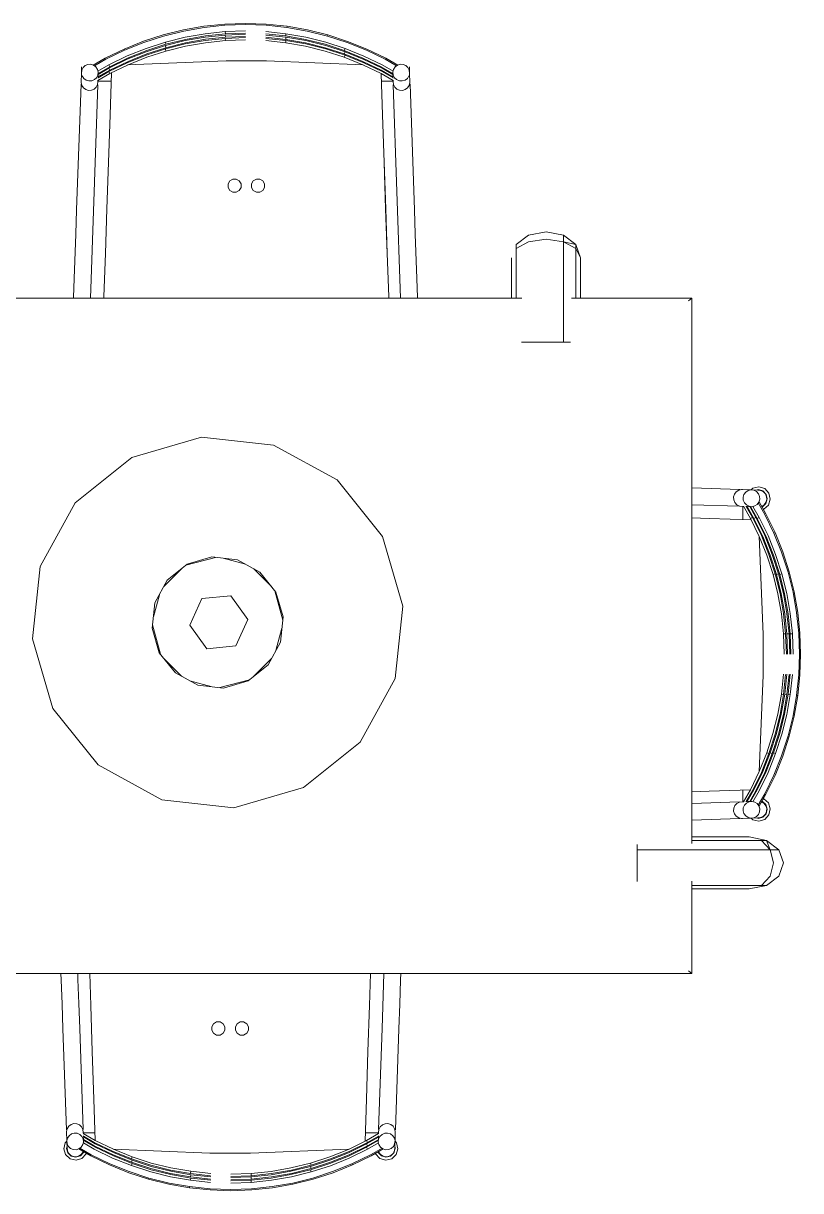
# Model space of a CAD drawing. Header units: millimetres. Extents: x 3103 to 179340, y -10977 to 70536.
# Drawn here: x 47401 to 48629, y 32303 to 34146 of the extents above; entities that cross this region are included whole.
import ezdxf

# ---------------------------------------------------------------- set-up
doc = ezdxf.new("R2010")
doc.units = ezdxf.units.MM
doc.header["$LTSCALE"] = 0.5
doc.layers.add('MEBEL', color=1, linetype='Continuous')

# ---------------------------------------------------------------- blocks, each defined once
blk = doc.blocks.new('ms_12')
at = {"layer": 'MEBEL', "linetype": 'Continuous', "lineweight": 0}
for p, q in [((920.1, 974.7), (952.9, 978.1)), ((952.9, 978.1), (985.8, 979.3)), ((953, 976.3), (985.7, 977.4)), ((985.7, 977.4), (1018.5, 976.3)), ((985.8, 979.3), (1018.6, 978.1)), ((1018.6, 978.1), (1051.4, 974.7)), ((824.5, 951), (855.8, 961.1)), ((825.1, 949.2), (856.3, 959.3)), ((855.8, 961.1), (887.7, 969)), ((856.3, 959.3), (888.1, 967.2)), ((887.7, 969), (920.1, 974.7)), ((888.1, 967.2), (920.4, 972.8)), ((890.2, 957.3), (921.8, 962.9)), ((891, 953.9), (922.3, 959.4)), ((920.4, 972.8), (953, 976.3)), ((921.8, 962.9), (953.7, 966.2)), ((921.8, 957.5), (953.7, 960.9)), ((922.3, 959.4), (954, 962.7)), ((953.7, 966.2), (985.8, 967.3)), ((953.7, 966.2), (954, 962.7)), ((953.7, 960.9), (985.8, 962)), ((953.7, 960.9), (954, 957.4)), ((954, 962.7), (985.8, 963.8)), ((954, 957.4), (985.8, 958.5)), ((1049.3, 959.4), (1017.6, 962.7)), ((1049.7, 962.8), (1017.8, 966.2)), ((1049.7, 957.5), (1017.8, 960.9)), ((1018.5, 976.3), (1051.1, 972.8)), ((1049.7, 962.8), (1049.3, 959.4)), ((1080.6, 953.9), (1049.3, 959.4)), ((1081.3, 957.3), (1049.7, 962.8)), ((1051.1, 972.8), (1051.4, 974.7)), ((1051.1, 972.8), (1083.4, 967.2)), ((1051.4, 974.7), (1083.8, 969)), ((1083.4, 967.2), (1115.2, 959.3)), ((1083.8, 969), (1115.7, 961.1)), ((1115.2, 959.3), (1115.7, 961.1)), ((1146.4, 949.2), (1115.2, 959.3)), ((1115.7, 961.1), (1147, 950.9)), ((793.9, 938.7), (824.5, 951)), ((794.7, 937), (825.1, 949.2)), ((859.1, 949.6), (828.6, 939.8)), ((859.1, 944.3), (828.6, 934.4)), ((829.8, 936.4), (860.1, 946.2)), ((829.8, 931.1), (860.1, 940.9)), ((859.1, 949.6), (890.2, 957.3)), ((859.1, 944.3), (890.2, 952)), ((860.1, 946.2), (859.1, 949.6)), ((859.1, 939), (890.2, 946.7)), ((860.1, 940.9), (859.1, 944.3)), ((860.1, 946.2), (891, 953.9)), ((860.1, 940.9), (891, 948.6)), ((860.1, 935.6), (891, 943.2)), ((890.2, 952), (921.8, 957.5)), ((890.2, 946.7), (921.8, 952.2)), ((891, 948.6), (922.3, 954.1)), ((891, 943.2), (922.3, 948.7)), ((921.8, 952.2), (953.7, 955.5)), ((922.3, 954.1), (954, 957.4)), ((922.3, 948.7), (954, 952)), ((953.7, 955.5), (985.8, 956.7)), ((953.7, 955.5), (954, 952)), ((954, 952), (985.8, 953.1)), ((1049.3, 954), (1017.6, 957.4)), ((1049.3, 948.7), (1017.6, 952)), ((1049.7, 952.2), (1017.8, 955.5)), ((1049.7, 957.5), (1049.3, 954)), ((1080.6, 948.5), (1049.3, 954)), ((1049.7, 952.2), (1049.3, 948.7)), ((1080.6, 943.2), (1049.3, 948.7)), ((1081.3, 952), (1049.7, 957.5)), ((1081.3, 946.7), (1049.7, 952.2)), ((1111.5, 946.2), (1080.6, 953.9)), ((1111.5, 940.9), (1080.6, 948.5)), ((1111.5, 935.5), (1080.6, 943.2)), ((1112.5, 949.6), (1081.3, 957.3)), ((1112.5, 944.3), (1081.3, 952)), ((1112.5, 938.9), (1081.3, 946.7)), ((1141.8, 936.4), (1111.5, 946.2)), ((1141.8, 931.1), (1111.5, 940.9)), ((1143, 939.7), (1112.5, 949.6)), ((1143, 934.4), (1112.5, 944.3)), ((1176.8, 937), (1146.4, 949.2)), ((1147, 950.9), (1177.6, 938.7)), ((764.3, 924.4), (745.2, 913.4)), ((747, 912.3), (765.2, 922.7)), ((793.9, 938.7), (764.3, 924.4)), ((765.2, 922.7), (794.7, 937)), ((798.8, 927.8), (769.9, 913.8)), ((798.8, 922.5), (769.9, 908.5)), ((771.6, 910.7), (800.2, 924.6)), ((794.7, 937), (793.9, 938.7)), ((828.6, 939.8), (798.8, 927.8)), ((828.6, 934.4), (798.8, 922.5)), ((828.6, 929.1), (798.8, 917.2)), ((800.2, 924.6), (829.8, 936.4)), ((800.2, 919.3), (829.8, 931.1)), ((800.2, 914), (829.8, 925.8)), ((859.1, 939), (828.6, 929.1)), ((829.8, 925.8), (860.1, 935.6)), ((860.1, 935.6), (859.1, 939)), ((1141.8, 925.8), (1111.5, 935.5)), ((1143, 929.1), (1112.5, 938.9)), ((1141.8, 936.4), (1143, 939.7)), ((1171.3, 924.5), (1141.8, 936.4)), ((1141.8, 931.1), (1143, 934.4)), ((1171.3, 919.2), (1141.8, 931.1)), ((1141.8, 925.8), (1143, 929.1)), ((1171.3, 913.9), (1141.8, 925.8)), ((1143, 939.7), (1172.7, 927.7)), ((1143, 934.4), (1172.7, 922.4)), ((1143, 929.1), (1172.7, 917.1)), ((1200, 910.6), (1171.3, 924.5)), ((1172.7, 927.7), (1201.6, 913.8)), ((1172.7, 922.4), (1201.6, 908.4)), ((1206.3, 922.7), (1176.8, 937)), ((1177.6, 938.7), (1207.2, 924.3)), ((1224.5, 912.3), (1206.3, 922.7)), ((1207.2, 924.3), (1226.2, 913.4)), ((726.5, 900.8), (727.1, 905.3)), ((726.6, 901.6), (726.9, 910.5)), ((727.1, 905.3), (729.2, 909.4)), ((729.2, 909.4), (732.6, 912.6)), ((732.6, 912.6), (736.8, 914.3)), ((736.8, 914.3), (741.4, 914.6)), ((741.4, 914.6), (745.8, 913.3)), ((745.8, 913.3), (749.5, 910.5)), ((749.5, 910.5), (752, 906.6)), ((752, 906.6), (753, 902.2)), ((769.9, 913.8), (752.6, 903.9)), ((752.7, 894.6), (771.6, 905.4)), ((769.9, 903.2), (752.8, 893.3)), ((769.9, 908.5), (752.9, 898.7)), ((753, 900), (771.6, 910.7)), ((798.8, 917.2), (769.9, 903.2)), ((771.6, 910.7), (769.9, 913.8)), ((771.6, 905.4), (769.9, 908.5)), ((771.6, 900.1), (769.9, 903.2)), ((771.6, 905.4), (800.2, 919.3)), ((771.6, 900.1), (800.2, 914)), ((799.5, 913.6), (955, 920)), ((955, 920), (1019, 920)), ((1019, 920), (1171.7, 913.7)), ((1200, 905.3), (1171.3, 919.2)), ((1200, 900), (1171.3, 913.9)), ((1172.7, 917.1), (1201.6, 903.1)), ((1218.6, 900), (1200, 910.6)), ((1218.8, 894.5), (1200, 905.3)), ((1201.6, 913.8), (1218.9, 903.8)), ((1201.6, 908.4), (1218.6, 898.7)), ((1201.6, 903.1), (1218.8, 893.3)), ((1219.5, 906.6), (1218.5, 902.2)), ((1222, 910.5), (1219.5, 906.6)), ((1225.7, 913.3), (1222, 910.5)), ((1230.2, 914.6), (1225.7, 913.3)), ((1234.7, 914.3), (1230.2, 914.6)), ((1239, 912.6), (1234.7, 914.3)), ((1242.4, 909.4), (1239, 912.6)), ((1244.4, 905.3), (1242.4, 909.4)), ((1245, 900.8), (1244.4, 905.3)), ((1244.9, 901.6), (1244.6, 910.5)), ((726.5, 900.8), (726.1, 886)), ((726.1, 885.8), (726.1, 887.3)), ((726.1, 886), (726.1, 885.8)), ((726.1, 885.8), (727.1, 881.4)), ((727.6, 896.3), (730.1, 892.4)), ((730.1, 892.4), (733.8, 889.7)), ((733.8, 889.7), (738.2, 888.3)), ((738.2, 888.3), (742.8, 888.6)), ((742.8, 888.6), (747, 890.4)), ((747, 890.4), (750.4, 893.5)), ((750.4, 893.5), (752.5, 897.6)), ((752.1, 882.7), (752.6, 887.2)), ((752.4, 889.1), (771.6, 900.1)), ((752.5, 897.6), (753, 902.2)), ((752.6, 887.4), (752.7, 889.2)), ((752.7, 889.2), (752.6, 887.7)), ((773.4, 887.9), (752.6, 887.9)), ((752.6, 887.2), (752.6, 887.4)), ((752.8, 892.5), (752.8, 894.6)), ((753, 902.2), (752.9, 895.8)), ((773.8, 901.2), (771.7, 834.9)), ((771.8, 834.9), (773.8, 901.2)), ((1219.2, 889), (1200, 900)), ((1202.3, 834.9), (1200.3, 899.8)), ((1200.3, 899.8), (1202.3, 834.9)), ((1218.9, 887.9), (1200.7, 887.9)), ((1219.1, 897.6), (1218.5, 902.2)), ((1218.5, 902.2), (1218.7, 895.8)), ((1218.8, 892.5), (1218.7, 894.6)), ((1218.9, 887.4), (1218.9, 889.2)), ((1218.9, 889.2), (1218.9, 887.7)), ((1218.9, 887.2), (1218.9, 887.4)), ((1219.5, 882.7), (1218.9, 887.2)), ((1221.2, 893.5), (1219.1, 897.6)), ((1224.5, 890.4), (1221.2, 893.5)), ((1228.8, 888.6), (1224.5, 890.4)), ((1233.4, 888.3), (1228.8, 888.6)), ((1237.8, 889.7), (1233.4, 888.3)), ((1241.5, 892.4), (1237.8, 889.7)), ((1244, 896.3), (1241.5, 892.4)), ((1245.5, 885.8), (1244.4, 881.4)), ((1245, 900.8), (1245.5, 886)), ((1245.5, 885.8), (1245.4, 887.5)), ((1245.5, 886), (1245.5, 885.8)), ((719, 684.9), (725.9, 883.4)), ((725.9, 883.4), (726.7, 883.3)), ((727.1, 881.4), (729.6, 877.5)), ((729.6, 877.5), (733.3, 874.7)), ((733.3, 874.7), (737.7, 873.4)), ((737.7, 873.4), (742.3, 873.6)), ((741.8, 575.4), (752.5, 882.4)), ((742.3, 873.6), (746.6, 875.4)), ((746.6, 875.4), (749.9, 878.6)), ((749.9, 878.6), (752.1, 882.7)), ((752.5, 882.4), (751.9, 882.4)), ((1230.8, 545.6), (1219.1, 882.4)), ((1219.1, 882.4), (1219.6, 882.4)), ((1221.6, 878.6), (1219.5, 882.7)), ((1225, 875.4), (1221.6, 878.6)), ((1229.2, 873.6), (1225, 875.4)), ((1233.8, 873.4), (1229.2, 873.6)), ((1238.2, 874.7), (1233.8, 873.4)), ((1241.9, 877.5), (1238.2, 874.7)), ((1244.4, 881.4), (1241.9, 877.5)), ((1245.6, 883.4), (1244.9, 883.3)), ((1252.5, 684.9), (1245.6, 883.4)), ((769.3, 759.6), (771.8, 834.9)), ((771.7, 834.9), (769.3, 759.6)), ((1204.7, 759.6), (1202.3, 834.9)), ((1202.3, 834.9), (1204.7, 759.6)), ((766.9, 686.7), (769.3, 759.6)), ((769.3, 759.6), (766.9, 686.7)), ((1207.1, 686.7), (1204.7, 759.6)), ((1204.7, 759.6), (1207.2, 686.7)), ((958.1, 725.9), (960.9, 730.7)), ((958.1, 720.4), (958.1, 725.9)), ((960.9, 715.6), (958.1, 720.4)), ((960.9, 730.7), (965.6, 733.4)), ((965.6, 733.4), (971.2, 733.4)), ((971.2, 733.4), (975.9, 730.7)), ((975.9, 730.7), (978.7, 725.9)), ((978.7, 720.4), (975.9, 715.6)), ((978.7, 725.9), (978.7, 720.4)), ((995.4, 725.9), (998.1, 730.7)), ((995.4, 720.4), (995.4, 725.9)), ((998.1, 715.6), (995.4, 720.4)), ((998.1, 730.7), (1002.9, 733.4)), ((1002.9, 733.4), (1008.4, 733.4)), ((1008.4, 733.4), (1013.2, 730.7)), ((1013.2, 730.7), (1016, 725.9)), ((1016, 720.4), (1013.2, 715.6)), ((1016, 725.9), (1016, 720.4)), ((965.6, 712.9), (960.9, 715.6)), ((971.2, 712.9), (965.6, 712.9)), ((975.9, 715.6), (971.2, 712.9)), ((1002.9, 712.9), (998.1, 715.6)), ((1008.4, 712.9), (1002.9, 712.9)), ((1013.2, 715.6), (1008.4, 712.9)), ((717.7, 646.6), (719, 684.9)), ((764.5, 616.1), (766.9, 686.7)), ((766.9, 686.7), (764.5, 616.1)), ((1209.5, 616.1), (1207.1, 686.7)), ((1207.2, 686.7), (1209.6, 616.1)), ((1253.9, 646.6), (1252.5, 684.9)), ((715.2, 576.3), (717.7, 646.6)), ((1256.3, 576.3), (1253.9, 646.6)), ((1432.9, 644.8), (1460.5, 650.4)), ((1460.5, 650.4), (1488, 644.8)), ((1413.3, 630), (1432.9, 644.8)), ((1432.9, 634.4), (1413.3, 623.9)), ((1413.3, 545.3), (1413.3, 630)), ((1460.5, 638.4), (1432.9, 634.4)), ((1488, 634.4), (1460.5, 638.4)), ((1488, 644.8), (1507.6, 630)), ((1488, 634.4), (1488, 644.8)), ((1488, 476), (1488, 634.4)), ((1488, 634.4), (1507.6, 623.9)), ((1507.6, 630), (1488, 634.4)), ((1507.6, 623.9), (1507.6, 630)), ((1507.6, 630), (1515.1, 609.2)), ((762.1, 547.9), (764.5, 616.1)), ((764.5, 616.1), (762.1, 547.9)), ((1212, 547.9), (1209.5, 616.1)), ((1209.6, 616.1), (1212, 547.9)), ((1405.9, 545.3), (1405.9, 609.2)), ((1507.6, 623.9), (1507.6, 545.3)), ((1515.1, 609.2), (1507.6, 623.9)), ((1515.1, 545.3), (1515.1, 609.2)), ((714.2, 546.5), (715.2, 576.3)), ((740.7, 545.6), (741.8, 575.4)), ((1257.4, 546.5), (1256.3, 576.3)), ((1422.4, 545.3), (277.1, 545.3)), ((714.1, 545.3), (714.2, 546.5)), ((740.7, 545.3), (740.7, 545.6)), ((762, 545.3), (762.1, 547.9)), ((1212.1, 545.3), (1212, 547.9)), ((1230.8, 545.3), (1230.8, 545.6)), ((1257.4, 545.3), (1257.4, 546.5)), ((1690.9, 545.3), (1500.8, 545.3)), ((1690.9, 545.3), (1685.5, 541.3)), ((1690.9, -315.5), (1690.9, 545.3)), ((1499.3, 476), (1421.6, 476)), ((806.1, 293.9), (916.2, 326)), ((916.2, 326), (1030.1, 313.5)), ((1030.1, 313.5), (1130.6, 258.4)), ((716.7, 222.2), (806.1, 293.9)), ((1130.6, 258.4), (1202.3, 169)), ((1766.8, 243.4), (1690.9, 246)), ((1761, 239.6), (1758.2, 236)), ((1764.8, 242.2), (1761, 239.6)), ((1769.3, 243.2), (1764.8, 242.2)), ((1766.8, 242.6), (1766.8, 243.4)), ((1769.5, 243.2), (1769.3, 243.2)), ((1770.8, 243.2), (1769.3, 243.2)), ((1784.2, 242.8), (1769.5, 243.2)), ((1779.8, 241.7), (1775.9, 239.2)), ((1784.2, 242.8), (1779.8, 241.7)), ((1788.8, 242.2), (1784.2, 242.8)), ((1784.4, 242.7), (1787.1, 245.3)), ((1795.3, 242.3), (1785.1, 242.7)), ((1796.6, 247.5), (1787.1, 245.3)), ((1787.1, 245.3), (1787.2, 244.9)), ((1792.9, 240.1), (1788.8, 242.2)), ((1796.1, 243.2), (1792.4, 242.4)), ((1796, 236.7), (1792.9, 240.1)), ((1796.8, 242.6), (1794.1, 242.8)), ((1799.9, 241.7), (1795.3, 242.3)), ((1803.2, 241.1), (1796.1, 243.2)), ((1796.4, 247.1), (1796.6, 247.5)), ((1805.9, 244.7), (1796.6, 247.5)), ((1799.5, 241.8), (1796.8, 242.6)), ((1804, 239.6), (1799.9, 241.7)), ((1803.7, 240.5), (1800.1, 241.6)), ((1803.7, 240.5), (1802.6, 241.3)), ((1808.2, 235.6), (1803.2, 241.1)), ((1807.1, 236.3), (1804, 239.6)), ((1805.9, 244.7), (1805.4, 244.3)), ((1812.5, 237.5), (1805.9, 244.7)), ((661.6, 121.7), (716.7, 222.2)), ((1758.2, 236), (1756.8, 231.6)), ((1756.8, 231.6), (1757.1, 227)), ((1757.1, 227), (1758.9, 222.7)), ((1758.9, 222.7), (1762, 219.3)), ((1773.2, 235.5), (1771.8, 231.1)), ((1771.8, 231.1), (1772.1, 226.5)), ((1772.1, 226.5), (1773.8, 222.3)), ((1775.9, 239.2), (1773.2, 235.5)), ((1773.8, 222.3), (1777, 218.9)), ((1794, 219.8), (1796.7, 223.5)), ((1806.2, 204.1), (1795.8, 222.2)), ((1797.8, 232.5), (1796, 236.7)), ((1796.7, 223.5), (1798.1, 227.9)), ((1807.9, 205), (1796.9, 224.1)), ((1798.1, 227.9), (1797.8, 232.5)), ((1802.3, 216.2), (1807.7, 221.3)), ((1805, 219.3), (1807.8, 223)), ((1808.9, 232), (1807.1, 236.3)), ((1807.7, 221.3), (1809.9, 228.4)), ((1807.8, 223), (1809.1, 227.4)), ((1809.9, 228.4), (1808.2, 235.6)), ((1809.1, 227.4), (1808.9, 232)), ((1811.8, 218.8), (1814.7, 228.1)), ((1812.5, 237.5), (1811.9, 237.4)), ((1814.7, 228.1), (1812.5, 237.5)), ((1814.7, 228.1), (1814, 228.2)), ((1690.9, 219.4), (1765.9, 216.8)), ((1762, 219.3), (1766.1, 217.2)), ((1765.9, 216.8), (1765.9, 217.4)), ((1766.1, 217.2), (1770.7, 216.7)), ((1770.7, 216.7), (1770.9, 216.7)), ((1770.9, 216.7), (1772.7, 216.6)), ((1772.7, 216.6), (1771, 216.7)), ((1771.4, 195.9), (1771.4, 216.7)), ((1783.6, 197.7), (1772.5, 216.9)), ((1778.1, 216.5), (1776, 216.5)), ((1786.7, 199.4), (1776.8, 216.5)), ((1777, 218.9), (1781.1, 216.8)), ((1788.9, 197.7), (1778, 216.6)), ((1785.6, 216.2), (1779.3, 216.4)), ((1781.1, 216.8), (1785.6, 216.2)), ((1792, 199.4), (1782.2, 216.3)), ((1794.2, 197.7), (1783.5, 216.3)), ((1785.6, 216.2), (1790.1, 217.3)), ((1797.3, 199.4), (1787.4, 216.6)), ((1790.1, 217.3), (1794, 219.8)), ((1801.1, 216.8), (1801.2, 216.8)), ((1801.2, 216.8), (1805, 219.3)), ((1801.5, 216), (1802.3, 216.2)), ((1803.9, 211.9), (1804.7, 212.1)), ((1804.7, 212.1), (1804.3, 212.6)), ((1804.7, 212.1), (1811.8, 218.8)), ((1820.5, 174.6), (1806.2, 204.1)), ((1822.2, 175.4), (1807.9, 205)), ((1811.8, 218.8), (1811.2, 219.1)), ((1718.3, 197.5), (1690.9, 198.4)), ((1690.9, 198.4), (1718.3, 197.6)), ((1718.3, 197.6), (1784.6, 195.5)), ((1784.6, 195.5), (1718.3, 197.5)), ((1783.6, 197.7), (1786.7, 199.4)), ((1797.4, 169.1), (1783.6, 197.7)), ((1786.7, 199.4), (1800.6, 170.5)), ((1788.9, 197.7), (1792, 199.4)), ((1802.8, 169.1), (1788.9, 197.7)), ((1792, 199.4), (1806, 170.5)), ((1794.2, 197.7), (1797.3, 199.4)), ((1808.1, 169.1), (1794.2, 197.7)), ((1797.3, 199.4), (1811.3, 170.5)), ((1202.3, 169), (1234.4, 59)), ((1803.5, 14.3), (1797.1, 169.8)), ((1809.3, 139.5), (1797.4, 169.1)), ((1800.6, 170.5), (1812.6, 140.7)), ((1814.6, 139.5), (1802.8, 169.1)), ((1806, 170.5), (1817.9, 140.7)), ((1819.9, 139.5), (1808.1, 169.1)), ((1811.3, 170.5), (1823.2, 140.7)), ((1822.2, 175.4), (1820.5, 174.6)), ((1820.5, 174.6), (1832.7, 144.2)), ((1834.5, 144.8), (1822.2, 175.4)), ((891.7, 123.8), (938.1, 136.2)), ((893.8, 125.5), (932.7, 136.8)), ((932.7, 136.8), (973, 132.4)), ((985.7, 125.4), (950.5, 134.9)), ((973, 132.4), (1008.5, 112.9)), ((1819.1, 109.3), (1809.3, 139.5)), ((1812.6, 140.7), (1822.5, 110.2)), ((1824.4, 109.3), (1814.6, 139.5)), ((1817.9, 140.7), (1827.8, 110.2)), ((1829.7, 109.3), (1819.9, 139.5)), ((1823.2, 140.7), (1833.1, 110.2)), ((1832.7, 144.2), (1842.8, 113)), ((1844.6, 113.5), (1834.5, 144.8)), ((649.1, 7.8), (661.6, 121.7)), ((856.8, 90.3), (884.7, 118.2)), ((862.2, 100.1), (893.8, 125.5)), ((1026.6, 90.4), (998.7, 118.3)), ((1008.5, 112.9), (1033.9, 81.3)), ((1842.8, 113), (1850.7, 81.2)), ((1852.5, 81.6), (1844.6, 113.5)), ((842.7, 64.6), (862.2, 100.1)), ((1819.1, 109.3), (1822.5, 110.2)), ((1826.7, 78.4), (1819.1, 109.3)), ((1822.5, 110.2), (1830.2, 79.1)), ((1824.4, 109.3), (1827.8, 110.2)), ((1832.1, 78.4), (1824.4, 109.3)), ((1827.8, 110.2), (1835.5, 79.1)), ((1829.7, 109.3), (1833.1, 110.2)), ((1837.4, 78.4), (1829.7, 109.3)), ((1833.1, 110.2), (1840.8, 79.1)), ((840.2, 42.1), (849.7, 77.3)), ((962.6, 75.6), (916.8, 71.2)), ((989.3, 38.2), (962.6, 75.6)), ((1044.6, 37), (1032.2, 83.4)), ((1033.9, 81.3), (1045.2, 42.4)), ((1832.2, 47), (1826.7, 78.4)), ((1830.2, 79.1), (1835.7, 47.5)), ((1837.5, 47), (1832.1, 78.4)), ((1835.5, 79.1), (1841, 47.5)), ((1842.9, 47), (1837.4, 78.4)), ((1840.8, 79.1), (1846.3, 47.5)), ((1850.7, 81.2), (1856.3, 48.9)), ((1858.2, 49.2), (1852.5, 81.6)), ((838.3, 24.3), (842.7, 64.6)), ((916.8, 71.2), (897.7, 29.3)), ((1234.4, 59), (1221.9, -55)), ((970.3, -3.6), (989.3, 38.2)), ((1045.2, 42.4), (1040.8, 2.1)), ((1835.5, 15.4), (1832.2, 47)), ((1835.7, 47.5), (1839, 15.6)), ((1840.9, 15.4), (1837.5, 47)), ((1841, 47.5), (1844.4, 15.6)), ((1846.2, 15.4), (1842.9, 47)), ((1846.3, 47.5), (1849.7, 15.6)), ((1856.3, 48.9), (1859.7, 16.4)), ((1861.6, 16.5), (1858.2, 49.2)), ((849.6, -14.6), (838.3, 24.3)), ((851.3, -16.7), (838.9, 29.7)), ((897.7, 29.3), (924.5, -8.1)), ((1033.9, -10.6), (1043.3, 24.6)), ((681.2, -102.3), (649.1, 7.8)), ((1040.8, 2.1), (1021.3, -33.4)), ((1803.5, -49.7), (1803.5, 14.3)), ((1835.5, 15.4), (1839, 15.6)), ((1836.6, -16.5), (1835.5, 15.4)), ((1839, 15.6), (1840.2, -16.4)), ((1840.9, 15.4), (1844.4, 15.6)), ((1842, -16.5), (1840.9, 15.4)), ((1844.4, 15.6), (1845.5, -16.4)), ((1846.2, 15.4), (1849.7, 15.6)), ((1847.3, -16.5), (1846.2, 15.4)), ((1849.7, 15.6), (1850.8, -16.4)), ((1859.7, 16.4), (1860.9, -16.4)), ((1862.7, -16.4), (1861.6, 16.5)), ((875, -46.2), (849.6, -14.6)), ((924.5, -8.1), (970.3, -3.6)), ((1860.9, -16.4), (1859.7, -49.1)), ((1861.6, -49.3), (1862.7, -16.4)), ((884.8, -51.6), (856.9, -23.7)), ((1021.3, -33.4), (989.7, -58.7)), ((998.8, -51.5), (1026.7, -23.5)), ((910.5, -65.7), (875, -46.2)), ((1221.9, -55), (1166.8, -155.4)), ((1797.2, -202.4), (1803.5, -49.7)), ((1832.2, -79.9), (1835.5, -48.3)), ((1835.7, -80.4), (1839, -48.5)), ((1837.5, -79.9), (1840.8, -48.3)), ((1841, -80.4), (1844.4, -48.5)), ((1842.8, -79.9), (1846.2, -48.3)), ((1846.3, -80.4), (1849.7, -48.5)), ((1859.7, -49.1), (1856.3, -81.7)), ((1858.2, -82), (1861.6, -49.3)), ((933, -68.1), (897.8, -58.7)), ((950.8, -70.1), (910.5, -65.7)), ((945.4, -69.5), (991.8, -57.1)), ((989.7, -58.7), (950.8, -70.1)), ((1832.2, -79.9), (1826.7, -111.3)), ((1830.2, -112), (1835.7, -80.4)), ((1837.5, -79.9), (1832, -111.3)), ((1835.7, -80.4), (1832.2, -79.9)), ((1835.5, -112), (1841, -80.4)), ((1842.8, -79.9), (1837.3, -111.3)), ((1841, -80.4), (1837.5, -79.9)), ((1840.8, -112), (1846.3, -80.4)), ((1846.3, -80.4), (1842.8, -79.9)), ((1856.3, -81.7), (1850.7, -114)), ((1852.5, -114.4), (1858.2, -82)), ((1858.2, -82), (1856.3, -81.7)), ((752.9, -191.6), (681.2, -102.3)), ((1826.7, -111.3), (1819, -142.1)), ((1822.4, -143.1), (1830.2, -112)), ((1832, -111.3), (1824.4, -142.1)), ((1827.7, -143.1), (1835.5, -112)), ((1837.3, -111.3), (1829.7, -142.1)), ((1833.1, -143.1), (1840.8, -112)), ((1850.7, -114), (1842.8, -145.8)), ((1844.6, -146.3), (1852.5, -114.4)), ((1819, -142.1), (1809.2, -172.4)), ((1812.6, -173.6), (1822.4, -143.1)), ((1824.4, -142.1), (1814.6, -172.4)), ((1817.9, -173.6), (1827.7, -143.1)), ((1829.7, -142.1), (1819.9, -172.4)), ((1823.2, -173.6), (1833.1, -143.1)), ((1842.8, -145.8), (1832.7, -177)), ((1834.4, -177.6), (1844.6, -146.3)), ((1844.6, -146.3), (1842.8, -145.8)), ((1166.8, -155.4), (1077.4, -227.2)), ((1797.4, -201.9), (1809.2, -172.4)), ((1812.6, -173.6), (1800.6, -203.4)), ((1802.7, -201.9), (1814.6, -172.4)), ((1817.9, -173.6), (1805.9, -203.4)), ((1819.9, -172.4), (1808, -201.9)), ((1809.2, -172.4), (1812.6, -173.6)), ((1811.2, -203.4), (1823.2, -173.6)), ((1814.6, -172.4), (1817.9, -173.6)), ((1823.2, -173.6), (1819.9, -172.4)), ((1832.7, -177), (1820.5, -207.4)), ((1822.2, -208.2), (1834.4, -177.6)), ((853.4, -246.8), (752.9, -191.6)), ((1783.5, -230.6), (1797.4, -201.9)), ((1788.8, -230.6), (1802.7, -201.9)), ((1808, -201.9), (1794.1, -230.6)), ((1800.6, -203.4), (1786.6, -232.2)), ((1805.9, -203.4), (1791.9, -232.2)), ((1797.2, -232.2), (1811.2, -203.4)), ((1820.5, -207.4), (1806.2, -236.9)), ((1807.8, -237.8), (1822.2, -208.2)), ((1077.4, -227.2), (967.4, -259.2)), ((1690.9, -233.8), (1718.3, -232.9)), ((1718.3, -232.9), (1690.9, -233.8)), ((1718.3, -232.9), (1783.3, -230.9)), ((1783.3, -230.9), (1718.3, -232.9)), ((1771.4, -249.5), (1771.4, -231.3)), ((1772.5, -249.8), (1783.5, -230.6)), ((1786.6, -232.2), (1776.8, -249.4)), ((1778, -249.4), (1788.8, -230.6)), ((1791.9, -232.2), (1782.2, -249.2)), ((1794.1, -230.6), (1783.5, -249.2)), ((1787.3, -249.5), (1797.2, -232.2)), ((1806.2, -236.9), (1795.8, -255.1)), ((1796.9, -256.8), (1807.8, -237.8)), ((967.4, -259.2), (853.4, -246.8)), ((1690.9, -252.3), (1765.9, -249.7)), ((1757.1, -259.8), (1758.9, -255.6)), ((1758.9, -255.6), (1762, -252.2)), ((1762, -252.2), (1766.1, -250.1)), ((1765.9, -249.7), (1765.9, -250.2)), ((1766.1, -250.1), (1770.7, -249.5)), ((1770.7, -249.5), (1770.9, -249.5)), ((1770.9, -249.5), (1772.6, -249.5)), ((1772.6, -249.5), (1771.2, -249.5)), ((1773.8, -255.1), (1772.1, -259.4)), ((1777, -251.8), (1773.8, -255.1)), ((1776, -249.4), (1778.1, -249.3)), ((1781.1, -249.7), (1777, -251.8)), ((1779.3, -249.3), (1785.6, -249.1)), ((1785.6, -249.1), (1781.1, -249.7)), ((1790.1, -250.1), (1785.6, -249.1)), ((1794, -252.6), (1790.1, -250.1)), ((1796.7, -256.3), (1794, -252.6)), ((1798.1, -260.8), (1796.7, -256.3)), ((1801.2, -249.7), (1801, -249.6)), ((1805, -252.2), (1801.2, -249.7)), ((1801.5, -248.9), (1802.3, -249.1)), ((1802.3, -249.1), (1807.7, -254.2)), ((1804.3, -245.5), (1803.5, -245.3)), ((1804.7, -245), (1803.8, -244.7)), ((1804.7, -245), (1804.3, -245.5)), ((1811.8, -251.6), (1804.7, -245)), ((1807.8, -255.9), (1805, -252.2)), ((1807.7, -254.2), (1809.9, -261.3)), ((1809.1, -260.3), (1807.8, -255.9)), ((1811.8, -251.6), (1811.2, -252)), ((1814.7, -260.9), (1811.8, -251.6)), ((1690.9, -278.9), (1766.8, -276.2)), ((1756.8, -264.4), (1757.1, -259.8)), ((1758.2, -268.8), (1756.8, -264.4)), ((1761, -272.5), (1758.2, -268.8)), ((1764.8, -275), (1761, -272.5)), ((1769.3, -276.1), (1764.8, -275)), ((1766.8, -276.2), (1766.8, -275.5)), ((1769.3, -276.1), (1769.5, -276)), ((1771, -276), (1769.3, -276.1)), ((1769.5, -276), (1784.2, -275.6)), ((1772.1, -259.4), (1771.8, -264)), ((1771.8, -264), (1773.2, -268.4)), ((1773.2, -268.4), (1775.9, -272.1)), ((1775.9, -272.1), (1779.8, -274.6)), ((1779.8, -274.6), (1784.2, -275.6)), ((1784.2, -275.6), (1788.8, -275)), ((1787.1, -278.1), (1784.4, -275.6)), ((1787.1, -278.1), (1784.5, -275.6)), ((1785.1, -275.5), (1795.3, -275.1)), ((1788.8, -275), (1792.9, -273)), ((1796.1, -276.1), (1792.4, -275.2)), ((1792.9, -273), (1796, -269.6)), ((1795.3, -275.1), (1799.9, -274.6)), ((1796.8, -275.5), (1795.3, -275.1)), ((1796, -269.6), (1797.8, -265.3)), ((1803.2, -273.9), (1796.1, -276.1)), ((1799.5, -274.6), (1796.8, -275.5)), ((1797.8, -265.3), (1798.1, -260.8)), ((1799.9, -274.6), (1804, -272.5)), ((1800.2, -274.4), (1803.7, -273.4)), ((1802.6, -274.1), (1803.7, -273.4)), ((1808.2, -268.5), (1803.2, -273.9)), ((1804, -272.5), (1807.1, -269.1)), ((1805.9, -277.5), (1812.5, -270.4)), ((1807.1, -269.1), (1808.9, -264.9)), ((1809.9, -261.3), (1808.2, -268.5)), ((1808.9, -264.9), (1809.1, -260.3)), ((1812.5, -270.4), (1811.9, -270.2)), ((1812.5, -270.4), (1814.7, -260.9)), ((1814.7, -260.9), (1814, -261)), ((1787.2, -277.8), (1787.1, -278.1)), ((1787.1, -278.1), (1796.6, -280.3)), ((1796.6, -280.3), (1796.4, -279.9)), ((1796.6, -280.3), (1805.9, -277.5)), ((1805.9, -277.5), (1805.4, -277.1)), ((1781.2, -305), (1690.9, -305)), ((1800.7, -310.6), (1690.9, -310.6)), ((1808.7, -310.6), (1781.2, -305)), ((1814.5, -325.4), (1800.7, -310.6)), ((1800.7, -310.6), (1808.7, -310.6)), ((1814.5, -325.4), (1808.7, -310.6)), ((1808.7, -310.6), (1828.3, -325.4)), ((1604.5, -325.4), (1604.5, -316.9)), ((1604.5, -375.4), (1604.5, -325.4)), ((1604.5, -325.4), (1814.5, -325.4)), ((1828.3, -325.4), (1814.5, -325.4)), ((1814.5, -325.4), (1819.8, -346.1)), ((1835.8, -346.1), (1828.3, -325.4)), ((1819.8, -346.1), (1814.5, -366.9)), ((1828.3, -366.9), (1835.8, -346.1)), ((1814.5, -366.9), (1800.7, -381.7)), ((1808.7, -381.7), (1828.3, -366.9)), ((1690.9, -520.7), (1690.9, -375.1)), ((1800.7, -381.7), (1690.9, -381.7)), ((1808.7, -381.7), (1781.2, -387.3)), ((1800.7, -381.7), (1808.7, -381.7)), ((1781.2, -387.3), (1690.9, -387.3)), ((1690.9, -520.7), (548, -520.7)), ((694.2, -520.7), (694.5, -531)), ((694.5, -531), (695.9, -569.3)), ((720.8, -520.7), (721.1, -530.1)), ((721.1, -530.1), (722.4, -568.4)), ((741.3, -571.1), (739.6, -520.7)), ((739.6, -520.7), (741.3, -571.1)), ((1181.5, -571.1), (1183.3, -520.7)), ((1183.2, -520.7), (1181.5, -571.1)), ((1201.5, -607.4), (1204.5, -520.7)), ((1230.8, -531), (1229.4, -569.3)), ((1231.1, -520.7), (1230.8, -531)), ((1685.5, -516.7), (1690.9, -520.7)), ((695.9, -569.3), (697.2, -608.3)), ((722.4, -568.4), (723.8, -607.4)), ((743.7, -644), (741.3, -571.1)), ((741.3, -571.1), (743.7, -644)), ((1179.1, -644), (1181.5, -571.1)), ((1181.5, -571.1), (1179.1, -644)), ((1229.4, -569.3), (1228.1, -608.3)), ((723.8, -607.4), (729.4, -766.9)), ((932.5, -604.8), (935.2, -600.1)), ((932.5, -610.3), (932.5, -604.8)), ((935.2, -600.1), (940, -597.3)), ((940, -597.3), (945.5, -597.3)), ((945.5, -597.3), (950.3, -600.1)), ((950.3, -600.1), (953, -604.8)), ((953, -604.8), (953, -610.3)), ((969.8, -604.8), (972.5, -600.1)), ((969.8, -610.3), (969.8, -604.8)), ((972.5, -600.1), (977.3, -597.3)), ((977.3, -597.3), (982.8, -597.3)), ((982.8, -597.3), (987.6, -600.1)), ((987.6, -600.1), (990.3, -604.8)), ((990.3, -604.8), (990.3, -610.3)), ((1196, -766.9), (1201.5, -607.4)), ((697.2, -608.3), (702.8, -767.8)), ((935.2, -615.1), (932.5, -610.3)), ((940, -617.9), (935.2, -615.1)), ((945.5, -617.9), (940, -617.9)), ((950.3, -615.1), (945.5, -617.9)), ((953, -610.3), (950.3, -615.1)), ((972.5, -615.1), (969.8, -610.3)), ((977.3, -617.9), (972.5, -615.1)), ((982.8, -617.9), (977.3, -617.9)), ((987.6, -615.1), (982.8, -617.9)), ((990.3, -610.3), (987.6, -615.1)), ((1228.1, -608.3), (1222.5, -767.8)), ((746.1, -719.3), (743.7, -644)), ((743.7, -644), (746.1, -719.3)), ((1176.7, -719.3), (1179.1, -644)), ((1179.1, -644), (1176.7, -719.3)), ((748.2, -784.2), (746.1, -719.3)), ((746.1, -719.3), (748.2, -784.2)), ((1174.6, -785.6), (1176.7, -719.3)), ((1176.7, -719.3), (1174.6, -785.6)), ((702.8, -767.8), (703.6, -767.7)), ((703, -770.3), (704, -765.8)), ((703, -770.4), (703, -770.3)), ((703, -770.3), (703, -771.9)), ((703.4, -785.2), (703, -770.4)), ((704, -765.8), (706.5, -761.9)), ((706.5, -761.9), (710.2, -759.1)), ((710.2, -759.1), (714.6, -757.8)), ((710.7, -774.1), (715.1, -772.8)), ((714.6, -757.8), (719.2, -758)), ((715.1, -772.8), (719.7, -773)), ((719.2, -758), (723.5, -759.8)), ((719.7, -773), (723.9, -774.8)), ((723.5, -759.8), (726.8, -763)), ((726.8, -763), (728.9, -767.1)), ((729.4, -766.9), (728.8, -766.9)), ((728.9, -767.1), (729.5, -771.6)), ((748.5, -784.4), (729.3, -773.4)), ((729.5, -771.6), (729.5, -771.8)), ((729.5, -771.8), (729.6, -773.6)), ((729.6, -773.6), (729.5, -772.1)), ((747.8, -772.3), (729.5, -772.3)), ((1195.8, -772.3), (1175, -772.3)), ((1176.8, -784.5), (1196, -773.5)), ((1196.4, -767.1), (1195.8, -771.6)), ((1195.8, -771.6), (1195.8, -771.8)), ((1195.8, -771.8), (1195.8, -773.6)), ((1195.8, -773.6), (1195.8, -772.1)), ((1196.5, -766.9), (1196, -766.9)), ((1198.5, -763), (1196.4, -767.1)), ((1201.9, -759.8), (1198.5, -763)), ((1205.7, -773), (1201.4, -774.8)), ((1206.1, -758), (1201.9, -759.8)), ((1210.3, -772.8), (1205.7, -773)), ((1210.7, -757.8), (1206.1, -758)), ((1214.7, -774.1), (1210.3, -772.8)), ((1215.1, -759.1), (1210.7, -757.8)), ((1218.8, -761.9), (1215.1, -759.1)), ((1221.3, -765.8), (1218.8, -761.9)), ((1222.4, -770.3), (1221.3, -765.8)), ((1222.5, -767.8), (1221.8, -767.7)), ((1221.9, -785.2), (1222.3, -770.4)), ((1222.3, -770.4), (1222.4, -770.3)), ((1222.4, -770.3), (1222.3, -771.7)), ((698.7, -797.5), (700.9, -788)), ((703.4, -785.3), (700.9, -788)), ((700.9, -788), (703.5, -785.5)), ((700.9, -788), (701.3, -788.1)), ((703.4, -785.2), (704.5, -780.7)), ((704, -789.7), (703.4, -785.2)), ((703.9, -796.2), (703.5, -786)), ((706.1, -793.8), (704, -789.7)), ((704.5, -780.7), (707, -776.9)), ((707, -776.9), (710.7, -774.1)), ((723.9, -774.8), (727.3, -777.9)), ((728.9, -791), (726.4, -794.9)), ((727.3, -777.9), (729.4, -782)), ((729.9, -786.6), (728.9, -791)), ((729.4, -782), (729.9, -786.6)), ((748.5, -789.7), (729.6, -778.9)), ((746.8, -798.2), (729.6, -788.3)), ((729.7, -779), (729.7, -776.9)), ((746.8, -787.5), (729.7, -777.7)), ((729.9, -786.6), (729.8, -780.2)), ((746.8, -792.9), (729.8, -783.1)), ((748.5, -795.1), (729.9, -784.4)), ((775.7, -801.5), (746.8, -787.5)), ((777.1, -798.3), (748.5, -784.4)), ((777.1, -803.6), (748.5, -789.7)), ((1176.8, -784.5), (1148.2, -798.4)), ((1176.8, -789.8), (1148.2, -803.7)), ((1149.6, -801.6), (1178.5, -787.6)), ((1176.8, -789.8), (1195.7, -779)), ((1178.5, -787.6), (1176.8, -784.5)), ((1176.8, -795.1), (1195.4, -784.5)), ((1178.5, -792.9), (1176.8, -789.8)), ((1178.5, -787.6), (1195.6, -777.8)), ((1178.5, -792.9), (1195.5, -783.2)), ((1178.5, -798.2), (1195.8, -788.3)), ((1195.4, -786.6), (1195.6, -780.2)), ((1195.9, -782), (1195.4, -786.6)), ((1195.4, -786.6), (1196.4, -791)), ((1195.6, -779), (1195.7, -776.9)), ((1198, -777.9), (1195.9, -782)), ((1196.4, -791), (1198.9, -794.9)), ((1201.4, -774.8), (1198, -777.9)), ((1218.4, -776.9), (1214.7, -774.1)), ((1220.9, -780.7), (1218.4, -776.9)), ((1219.3, -793.8), (1221.3, -789.7)), ((1221.9, -785.2), (1220.9, -780.7)), ((1221.3, -789.7), (1221.9, -785.2)), ((1221.4, -796.2), (1221.8, -786)), ((1224.4, -788), (1221.9, -785.3)), ((1224.4, -788), (1224.1, -788.1)), ((1226.6, -797.5), (1224.4, -788)), ((698.7, -797.5), (699.1, -797.3)), ((701.5, -806.8), (698.7, -797.5)), ((701.5, -806.8), (701.9, -806.4)), ((708.6, -813.4), (701.5, -806.8)), ((702.9, -797), (703.8, -793.4)), ((705.1, -804.1), (702.9, -797)), ((703.6, -797.7), (703.9, -796.2)), ((704.4, -800.5), (703.6, -797.7)), ((704.4, -800.8), (703.9, -796.2)), ((706.5, -804.9), (704.4, -800.8)), ((705.7, -804.6), (704.6, -801.1)), ((705.6, -804.6), (704.9, -803.5)), ((710.5, -809.2), (705.1, -804.1)), ((709.5, -797), (706.1, -793.8)), ((709.9, -808), (706.5, -804.9)), ((713.7, -798.8), (709.5, -797)), ((714.2, -809.8), (709.9, -808)), ((717.8, -810.8), (710.5, -809.2)), ((718.3, -799), (713.7, -798.8)), ((718.8, -810.1), (714.2, -809.8)), ((724.9, -808.6), (717.8, -810.8)), ((722.7, -797.7), (718.3, -799)), ((723.2, -808.7), (718.8, -810.1)), ((741.3, -808.8), (722.2, -797.8)), ((726.4, -794.9), (722.7, -797.7)), ((726.9, -805.9), (723.2, -808.7)), ((742.1, -807.1), (724, -796.7)), ((730, -803.2), (724.9, -808.6)), ((729.4, -802.1), (726.9, -805.9)), ((727.4, -812.7), (734.1, -805.6)), ((729.4, -802), (729.4, -802.1)), ((730.2, -802.4), (730, -803.2)), ((733.5, -805.2), (733.7, -804.4)), ((734.1, -805.6), (733.5, -805.2)), ((734.1, -805.6), (734.3, -804.8)), ((770.9, -823.1), (741.3, -808.8)), ((771.6, -821.4), (742.1, -807.1)), ((775.7, -806.8), (746.8, -792.9)), ((775.7, -812.2), (746.8, -798.2)), ((777.1, -808.9), (748.5, -795.1)), ((805.5, -813.5), (775.7, -801.5)), ((805.5, -818.8), (775.7, -806.8)), ((929.4, -804.4), (776.7, -798.1)), ((806.6, -810.2), (777.1, -798.3)), ((806.6, -815.5), (777.1, -803.6)), ((806.6, -820.8), (777.1, -808.9)), ((805.5, -813.5), (806.6, -810.2)), ((806.6, -810.2), (836.9, -820)), ((993.4, -804.4), (929.4, -804.4)), ((1149, -798), (993.4, -804.4)), ((1118.7, -810.2), (1088.4, -820)), ((1148.2, -798.4), (1118.7, -810.2)), ((1148.2, -803.7), (1118.7, -815.5)), ((1148.2, -809), (1118.7, -820.9)), ((1119.9, -813.5), (1149.6, -801.6)), ((1119.9, -818.9), (1149.6, -806.9)), ((1176.8, -795.1), (1148.2, -809)), ((1149.6, -806.9), (1178.5, -792.9)), ((1149.6, -812.2), (1178.5, -798.2)), ((1153.8, -821.4), (1183.2, -807.1)), ((1154.5, -823.1), (1184.1, -808.8)), ((1178.5, -798.2), (1176.8, -795.1)), ((1183.2, -807.1), (1201.4, -796.7)), ((1184.1, -808.8), (1203.2, -797.8)), ((1191.2, -805.6), (1191.1, -804.8)), ((1191.2, -805.6), (1191.8, -805.2)), ((1197.9, -812.7), (1191.2, -805.6)), ((1195.2, -802.5), (1195.4, -803.2)), ((1195.4, -803.2), (1200.4, -808.6)), ((1195.9, -802), (1195.9, -802.1)), ((1195.9, -802.1), (1198.5, -805.9)), ((1198.5, -805.9), (1202.2, -808.7)), ((1198.9, -794.9), (1202.6, -797.7)), ((1200.4, -808.6), (1207.6, -810.8)), ((1202.2, -808.7), (1206.6, -810.1)), ((1202.6, -797.7), (1207, -799)), ((1206.6, -810.1), (1211.2, -809.8)), ((1207, -799), (1211.6, -798.8)), ((1207.6, -810.8), (1214.8, -809.2)), ((1211.2, -809.8), (1215.4, -808)), ((1211.6, -798.8), (1215.9, -797)), ((1214.8, -809.2), (1220.2, -804.1)), ((1215.4, -808), (1218.8, -804.9)), ((1215.9, -797), (1219.3, -793.8)), ((1216.7, -813.4), (1223.8, -806.8)), ((1218.8, -804.9), (1220.9, -800.8)), ((1219.7, -804.6), (1220.7, -801.1)), ((1219.7, -804.6), (1220.4, -803.5)), ((1220.2, -804.1), (1222.4, -797)), ((1220.9, -800.8), (1221.4, -796.2)), ((1220.9, -800.5), (1221.8, -797.7)), ((1222.4, -797), (1221.5, -793.4)), ((1221.8, -797.7), (1221.9, -795)), ((1223.8, -806.8), (1223.4, -806.4)), ((1223.8, -806.8), (1226.6, -797.5)), ((1226.6, -797.5), (1226.2, -797.3)), ((708.8, -812.8), (708.6, -813.4)), ((708.6, -813.4), (718.1, -815.6)), ((718.1, -815.6), (718, -814.9)), ((718.1, -815.6), (727.4, -812.7)), ((727.4, -812.7), (727.1, -812.2)), ((801.4, -835.4), (770.9, -823.1)), ((802.1, -833.6), (771.6, -821.4)), ((805.5, -824.1), (775.7, -812.2)), ((836, -823.4), (805.5, -813.5)), ((805.5, -818.8), (806.6, -815.5)), ((836, -828.7), (805.5, -818.8)), ((805.5, -824.1), (806.6, -820.8)), ((836, -834), (805.5, -824.1)), ((806.6, -815.5), (836.9, -825.3)), ((806.6, -820.8), (836.9, -830.6)), ((867.1, -831.1), (836, -823.4)), ((867.1, -836.4), (836, -828.7)), ((836.9, -820), (867.8, -827.6)), ((836.9, -825.3), (867.8, -833)), ((867.8, -827.6), (899.2, -833.1)), ((1057.5, -827.7), (1026.1, -833.2)), ((1088.4, -820), (1057.5, -827.7)), ((1088.4, -825.3), (1057.5, -833)), ((1058.2, -831.1), (1089.3, -823.4)), ((1058.2, -836.4), (1089.3, -828.7)), ((1118.7, -815.5), (1088.4, -825.3)), ((1089.3, -823.4), (1088.4, -820)), ((1118.7, -820.9), (1088.4, -830.6)), ((1089.3, -828.7), (1088.4, -825.3)), ((1089.3, -823.4), (1119.9, -813.5)), ((1089.3, -828.7), (1119.9, -818.9)), ((1089.3, -834), (1119.9, -824.2)), ((1119.9, -824.2), (1149.6, -812.2)), ((1153.8, -821.4), (1123.3, -833.6)), ((1124, -835.4), (1154.5, -823.1)), ((1154.5, -823.1), (1153.8, -821.4)), ((1197.9, -812.7), (1198.3, -812.2)), ((1207.2, -815.6), (1197.9, -812.7)), ((1216.7, -813.4), (1207.2, -815.6)), ((1207.2, -815.6), (1207.3, -814.9)), ((1216.5, -812.8), (1216.7, -813.4)), ((832.7, -845.5), (801.4, -835.4)), ((833.2, -843.7), (802.1, -833.6)), ((832.7, -845.5), (833.2, -843.7)), ((864.7, -853.4), (832.7, -845.5)), ((833.2, -843.7), (865.1, -851.6)), ((867.1, -841.7), (836, -834)), ((836.9, -830.6), (867.8, -838.3)), ((898.7, -836.6), (867.1, -831.1)), ((898.7, -841.9), (867.1, -836.4)), ((898.7, -847.3), (867.1, -841.7)), ((867.8, -833), (899.2, -838.5)), ((867.8, -838.3), (899.2, -843.8)), ((898.7, -836.6), (899.2, -833.1)), ((930.6, -840), (898.7, -836.6)), ((898.7, -841.9), (899.2, -838.5)), ((930.6, -845.3), (898.7, -841.9)), ((898.7, -847.3), (899.2, -843.8)), ((930.6, -850.6), (898.7, -847.3)), ((899.2, -833.1), (930.8, -836.5)), ((899.2, -838.5), (930.8, -841.8)), ((899.2, -843.8), (930.8, -847.1)), ((962.6, -837.6), (994.5, -836.5)), ((962.6, -842.9), (994.5, -841.8)), ((962.6, -848.2), (994.5, -847.1)), ((962.7, -841.1), (994.7, -840)), ((962.7, -846.4), (994.7, -845.3)), ((1026.1, -833.2), (994.5, -836.5)), ((994.5, -836.5), (994.7, -840)), ((1026.1, -838.5), (994.5, -841.8)), ((994.5, -841.8), (994.7, -845.3)), ((1026.1, -843.8), (994.5, -847.1)), ((994.5, -847.1), (994.7, -850.6)), ((994.7, -840), (1026.6, -836.6)), ((994.7, -845.3), (1026.6, -842)), ((994.7, -850.6), (1026.6, -847.3)), ((1057.5, -833), (1026.1, -838.5)), ((1057.5, -838.3), (1026.1, -843.8)), ((1026.6, -836.6), (1058.2, -831.1)), ((1026.6, -842), (1058.2, -836.4)), ((1026.6, -847.3), (1058.2, -841.7)), ((1088.4, -830.6), (1057.5, -838.3)), ((1058.2, -841.7), (1089.3, -834)), ((1092.1, -843.7), (1060.3, -851.6)), ((1060.7, -853.4), (1092.7, -845.5)), ((1089.3, -834), (1088.4, -830.6)), ((1123.3, -833.6), (1092.1, -843.7)), ((1092.7, -845.5), (1124, -835.4)), ((897.1, -859.1), (864.7, -853.4)), ((865.1, -851.6), (897.3, -857.3)), ((897.3, -857.3), (897.1, -859.1)), ((897.1, -859.1), (929.8, -862.5)), ((929.9, -860.7), (897.3, -857.3)), ((929.8, -862.5), (962.7, -863.7)), ((962.7, -861.8), (929.9, -860.7)), ((962.7, -851.7), (994.7, -850.6)), ((995.4, -860.7), (962.7, -861.8)), ((962.7, -863.7), (995.6, -862.5)), ((1028, -857.3), (995.4, -860.7)), ((995.6, -862.5), (1028.3, -859.1)), ((1060.3, -851.6), (1028, -857.3)), ((1028.3, -859.1), (1060.7, -853.4))]:
    blk.add_line(p, q, dxfattribs=at)

msp = doc.modelspace()

# ---------------------------------------------------------------- block references
at = {"layer": 'MEBEL'}
msp.add_blockref('ms_12', (46766.2, 33166.8), dxfattribs=at)

doc.saveas('drawing.dxf')
